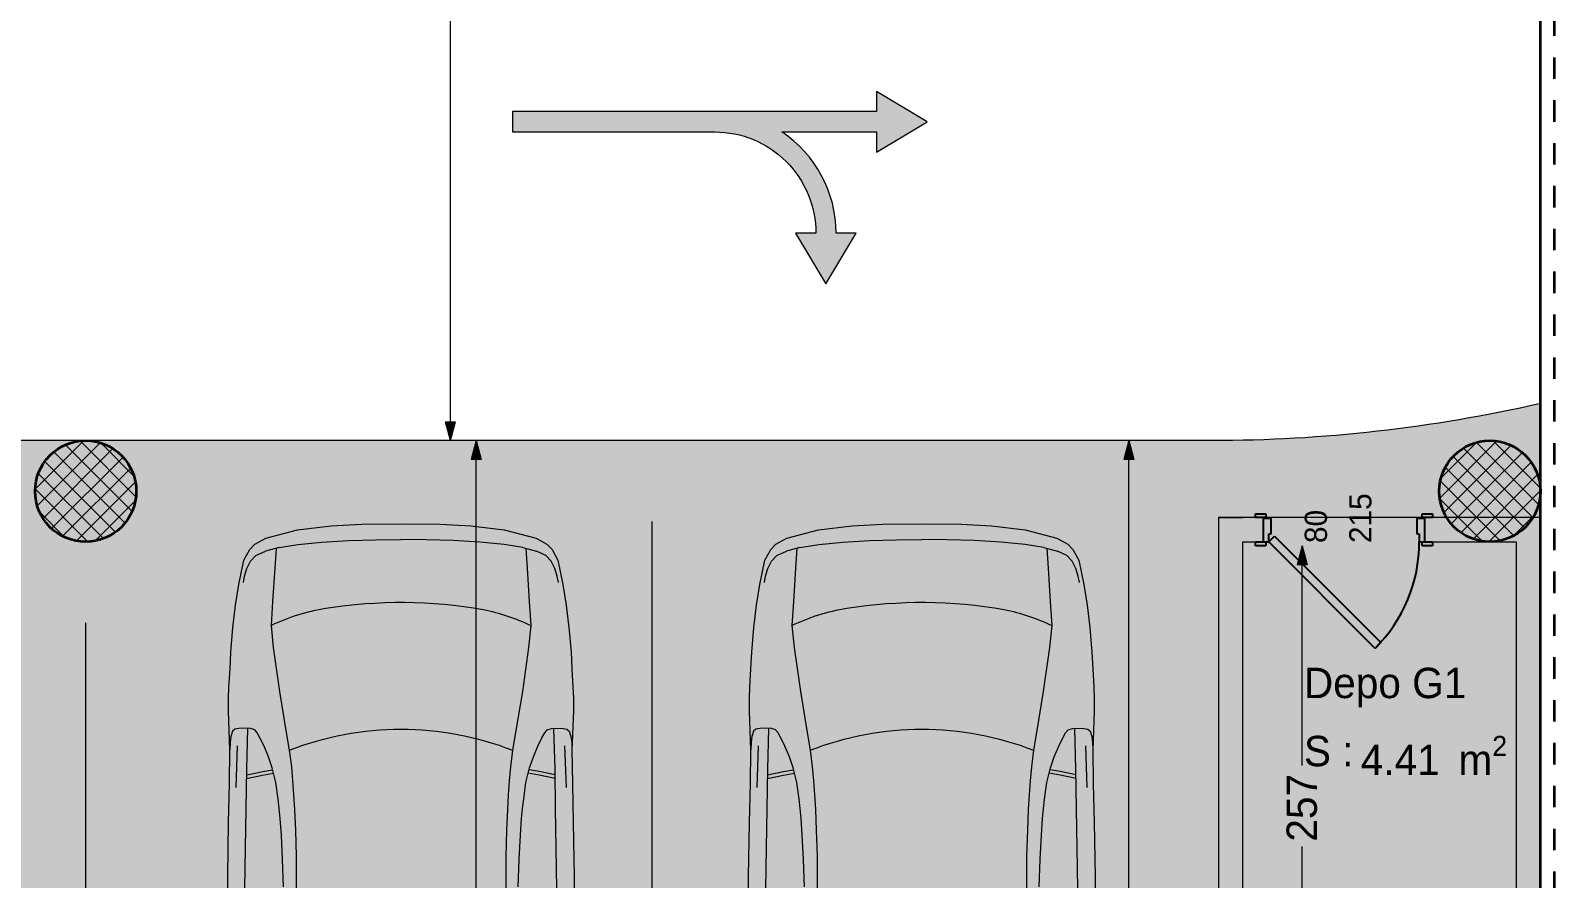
# Model space of a CAD drawing. Header units: millimetres. Extents: x 635850 to 824661, y -5878409 to -5774454.
# Drawn here: x 778192 to 785725, y -5816438 to -5812249 of the extents above; entities that cross this region are included whole.
import ezdxf
from ezdxf.enums import TextEntityAlignment as Align

# ---------------------------------------------------------------- set-up
doc = ezdxf.new("R2010")
doc.units = ezdxf.units.MM
doc.header["$MEASUREMENT"] = 0
doc.linetypes.add('Dashed', pattern=[211.666667, 105.833333, -105.833333])
for name, color, linetype, lineweight, true_color in [('2D Drafting - General_Pen_No__241', 7, 'Continuous', 13, 0xe8e8e8), ('A - Ndertesa 4 - Veturat_Pen_No__102', 7, 'Continuous', 13, 0xcccccc), ('A - Ndertesa 6 - Zonat Bodrum_Pen_No__94', 7, 'Continuous', 13, 0xe4ad2c), ('A - Ndertesa 7 - Komunikimi Vertikal_Pen_No__102', 7, 'Continuous', 13, 0xcccccc), ('A - Ndertesa 7 - Muret_Pen_No__102', 7, 'Continuous', 13, 0xcccccc), ('A - Ndertesa 7 - Ndertesa 4 - Dimensionimi Bazik_Pen_No__102', 7, 'Continuous', 13, 0xcccccc), ('A - Ndertesa 7 - Ndertesa 4 - Dimensionimi Bazik_Pen_No__82', 7, 'Continuous', 20, 0xaaaaaa), ('A - Ndertesa 7 - Veturat_Pen_No__102', 7, 'Continuous', 13, 0xcccccc), ('A - Situacioni_Pen_No__82', 7, 'Continuous', 20, 0xaaaaaa), ('ARCHICAD Door Markers_Pen_No__112', 7, 'Continuous', 13, 0xd5aaaa), ('Drawing & Figure_Pen_No__82', 7, 'Continuous', 20, 0xaaaaaa)]:
    doc.layers.add(name, color=color, linetype=linetype, lineweight=lineweight, true_color=true_color)
for name, color, linetype, lineweight in [('A - Ndertesa 5 - 2D Drafting - General_Pen_No__6', 5, 'Continuous', 35), ('A - Ndertesa 7  - Pllaka meskatitt_Pen_No__7', 7, 'Continuous', 35), ('A - Ndertesa 7 - Komunikimi Vertikal_Pen_No__1', 7, 'Continuous', 13), ('A - Ndertesa 7 - Muret_Pen_No__101', 252, 'Continuous', 13), ('A - Ndertesa 7 - Shtyllat_Pen_No__101', 252, 'Continuous', 13), ('A - Ndertesa 7 - Shtyllat_Pen_No__22', 8, 'Continuous', 35), ('ARCHICAD Doors_Pen_No__101', 252, 'Continuous', 13), ('ARCHICAD Doors_Pen_No__42', 8, 'Continuous', 25), ('ARCHICAD Zone Stamps_Pen_No__101', 252, 'Continuous', 13)]:
    doc.layers.add(name, color=color, linetype=linetype, lineweight=lineweight)
for name, color, linetype in [('A - Ndertesa 6 - Zonat Bodrum', 7, 'Continuous'), ('A - Ndertesa 7  - Pllaka meskatitt', 7, 'Continuous'), ('A - Ndertesa 7 - Muret', 7, 'Continuous'), ('A - Ndertesa 7 - Ndertesa 4 - Dimensionimi Bazik', 7, 'Continuous'), ('A - Ndertesa 7 - Shtyllat', 7, 'Continuous'), ('ARCHICAD Door Markers', 7, 'Continuous'), ('ARCHICAD Doors', 7, 'Continuous')]:
    doc.layers.add(name, color=color, linetype=linetype)
doc.styles.add('GENERATED_STYLE_1', font='GOTHIC.TTF')
doc.dimstyles.new('GENERATED_STYLE__1', dxfattribs={"dimtxt": 150, "dimasz": 91.78744, "dimexe": 0.18, "dimexo": 0.0625, "dimgap": 0, "dimtad": 0, "dimdec": 0, "dimlfac": 0.1, "dimzin": 0, "dimdsep": 46, "dimtxsty": 'GENERATED_STYLE_1', "dimblk": 'ARROWHEAD_5', "dimblk1": 'ARROWHEAD_5', "dimblk2": 'ARROWHEAD_5', "dimcen": 0.09, "dimse1": 1, "dimse2": 1, "dimclrd": 256, "dimclre": 256, "dimclrt": 256, "dimadec": 0, "dimazin": 0, "dimtfac": 1, "dimtdec": 4, "dimtmove": 0, "dimatfit": 3, "dimfxl": 0, "dimtolj": 1, "dimtzin": 0, "dimarcsym": 0})
doc.dimstyles.new('GENERATED_STYLE__2', dxfattribs={"dimtxt": 150, "dimasz": 91.78744, "dimexe": 0.18, "dimexo": 0.0625, "dimgap": 0, "dimtad": 0, "dimtih": 1, "dimtoh": 1, "dimdec": 0, "dimlfac": 0.1, "dimzin": 0, "dimdsep": 46, "dimtxsty": 'GENERATED_STYLE_1', "dimblk": 'ARROWHEAD_5', "dimblk1": 'ARROWHEAD_5', "dimblk2": 'ARROWHEAD_5', "dimcen": 0.09, "dimse1": 1, "dimse2": 1, "dimclrd": 256, "dimclre": 256, "dimclrt": 256, "dimadec": 0, "dimazin": 0, "dimtfac": 1, "dimtdec": 4, "dimtmove": 0, "dimatfit": 3, "dimfxl": 0, "dimtolj": 1, "dimtzin": 0, "dimarcsym": 0})
pattern_1 = [(45, (664183.82, -5827429.525), (-45.96194, 45.96194), []), (135, (664183.82, -5827429.525), (45.96194, 45.96194), [])]

# ---------------------------------------------------------------- blocks, each defined once
blk = doc.blocks.new('Depo G1__25', base_point=(784998.5, -5815643.7))
at = {"layer": 'A - Ndertesa 6 - Zonat Bodrum_Pen_No__94', "linetype": 'Continuous', "lineweight": 0, "true_color": 0xffffff}
blk.add_hatch(color=7, dxfattribs=at).paths.add_polyline_path([(785655, -5814654.6), (784064.4, -5814654.6), (784064.4, -5817425.2), (785655, -5817425.2)])
at = {"layer": 'ARCHICAD Zone Stamps_Pen_No__101', "color": 252, "lineweight": 13, "insert": (784767.1, -5815733.1), "char_height": 150, "attachment_point": 1, "style": 'GENERATED_STYLE_1'}
blk.add_mtext('\\A1;{\\pql;\\pt0,5050;\\fCentury Gothic|b0|i0|c0|p34;4.41\\fCentury Gothic|b0|i0|c0|p34;\\A1{\\H.66x;\\S^  ;}\\fCentury Gothic|b0|i0|c0|p34; m\\fCentury Gothic|b0|i0|c0|p34;\\A1{\\H.66x;\\S2^  ;}}', dxfattribs=at)
at = {"layer": 'ARCHICAD Zone Stamps_Pen_No__101', "color": 252, "lineweight": 13, "style": 'GENERATED_STYLE_1'}
for tag, p in [('DUMMY_849', (785510.8, -5815340.9)), ('ROOM_NAME', (784486.2, -5815396.7)), ('calculatedAreaCode', (784486.2, -5815733.1))]:
    blk.add_attdef(tag, text='', height=150, dxfattribs=at).set_placement(p, align=Align.TOP_LEFT)
blk = doc.blocks.new('Slab_4', base_point=(764617.5, -5778938.9))
at = {"layer": 'A - Ndertesa 7  - Pllaka meskatitt_Pen_No__7', "color": 7, "linetype": 'Continuous', "lineweight": 35, "flags": 128}
blk.add_lwpolyline([(764617.5, -5778938.9), (750355, -5780623.3), (750355, -5821675.8), (764660.1, -5821033.7), (785655, -5820354.8), (785655, -5777754.2), (764617.5, -5778938.7)], close=True, dxfattribs=at)
blk = doc.blocks.new('Wall_234', base_point=(784064.4, -5820306.2))
at = {"layer": 'A - Ndertesa 7 - Muret_Pen_No__102', "linetype": 'Continuous', "lineweight": 0, "true_color": 0xcccccc}
for points in [[(784064.4, -5814654.6), (784184.4, -5814774.6), (784184.4, -5814654.6)], [(784064.4, -5814774.6), (784184.4, -5814774.6), (784064.4, -5814654.6)], [(784064.4, -5814774.6), (784064.4, -5817585.4), (784184.4, -5817585.4), (784184.4, -5814774.6)]]:
    blk.add_hatch(color=254, dxfattribs=at).paths.add_polyline_path(points)
at = {"layer": 'A - Ndertesa 7 - Muret_Pen_No__101', "color": 252, "linetype": 'Continuous', "lineweight": 13, "flags": 128}
for points in [[(784064.4, -5814654.6), (784184.4, -5814654.6)], [(784064.4, -5814654.6), (784064.4, -5817585.4)], [(784184.4, -5817365.2), (784184.4, -5814774.6)]]:
    blk.add_lwpolyline(points, dxfattribs=at)
blk = doc.blocks.new('Door 25_4')
at = {"layer": 'ARCHICAD Doors_Pen_No__101', "color": 252, "linetype": 'Continuous', "lineweight": 13}
for p, q in [((-400, 0), (-437, 0)), ((-400, 0), (-437, 0)), ((-400, 0), (-400, -115)), ((-400, 0), (-400, -115)), ((400, 0), (400, -115)), ((400, 0), (400, -115)), ((400, 0), (437, 0)), ((400, 0), (437, 0)), ((-400, -120), (-437, -120)), ((-400, -120), (-437, -120)), ((-400, -115), (-400, -120)), ((-400, -115), (-400, -120)), ((400, -115), (400, -120)), ((400, -115), (400, -120)), ((400, -120), (437, -120)), ((400, -120), (437, -120))]:
    blk.add_line(p, q, dxfattribs=at)
at = {"layer": 'ARCHICAD Doors_Pen_No__42', "color": 8, "linetype": 'Continuous', "lineweight": 25}
for p, q in [((-182.4, 497.8), (-154.1, 526.1)), ((343.7, -28.3), (-182.4, 497.8)), ((-154.1, 526.1), (372, 0)), ((-437, 0), (-437, 19)), ((-437, 19), (-387, 19)), ((-387, 0), (-437, 0)), ((-372, 0), (-400, 0)), ((-400, 0), (-400, -115)), ((-387, 19), (-387, 0)), ((-372, -40), (-372, 0)), ((372, 0), (343.7, -28.3)), ((400, 0), (372, 0)), ((372, 0), (372, -40)), ((387, 19), (437, 19)), ((387, 0), (387, 19)), ((437, 0), (387, 0)), ((400, -115), (400, 0)), ((437, 19), (437, 0)), ((-360, -40), (-372, -40)), ((-360, -115), (-360, -40)), ((372, -40), (360, -40)), ((360, -40), (360, -115)), ((-437, -139), (-437, -120)), ((-437, -120), (-387, -120)), ((-387, -139), (-437, -139)), ((-400, -120), (-400, -115)), ((-400, -115), (-375, -115)), ((-400, -115), (-360, -115)), ((-375, -120), (-400, -120)), ((-387, -120), (-387, -139)), ((-375, -115), (-375, -120)), ((360, -115), (400, -115)), ((375, -120), (375, -115)), ((375, -115), (400, -115)), ((400, -120), (375, -120)), ((387, -120), (437, -120)), ((387, -139), (387, -120)), ((437, -139), (387, -139)), ((400, -115), (400, -120)), ((437, -120), (437, -139))]:
    blk.add_line(p, q, dxfattribs=at)
blk.add_arc((372, 0), 744, 135, 180, dxfattribs=at)
blk = doc.blocks.new('D Marker 25_13')
at = {"layer": 'ARCHICAD Door Markers_Pen_No__112', "color": 9, "lineweight": 13, "true_color": 0xd5aaaa, "char_height": 110, "attachment_point": 7, "rotation": 90, "style": 'GENERATED_STYLE_1'}
for s, insert in [('\\A1;{\\pql;\\pt0;\\fCentury Gothic|b0|i0|c0|p34;215\\fCentury Gothic|b0|i0|c0|p34;\\A1{\\H.66x;\\S^  ;}\\fCentury Gothic|b0|i0|c0|p34;\\fCentury Gothic|b0|i0|c0|p34;}', (167.8, -125.9)), ('\\A1;{\\pql;\\pt0;\\fCentury Gothic|b0|i0|c0|p34;80\\fCentury Gothic|b0|i0|c0|p34;\\A1{\\H.66x;\\S^  ;}\\fCentury Gothic|b0|i0|c0|p34;\\fCentury Gothic|b0|i0|c0|p34;}', (-52.2, -125.9))]:
    blk.add_mtext(s, dxfattribs=dict(at, insert=insert))
blk = doc.blocks.new('Wall_235', base_point=(784064.4, -5814654.6))
at = {"layer": 'A - Ndertesa 7 - Muret_Pen_No__102', "linetype": 'Continuous', "lineweight": 0, "true_color": 0xcccccc}
for points in [[(784184.4, -5814654.6), (784184.4, -5814774.6), (784284.4, -5814774.6), (784284.4, -5814654.6)], [(785084.4, -5814774.6), (785405, -5814774.6), (785356.2, -5814769.8), (785309.3, -5814755.6), (785266.1, -5814732.5), (785228.2, -5814701.4), (785197.1, -5814663.5), (785192.4, -5814654.6), (785084.4, -5814654.6)], [(785535, -5814774.6), (785655, -5814774.6), (785655, -5814654.6)], [(785535, -5814774.6), (785655, -5814654.6), (785617.6, -5814654.6), (785612.8, -5814663.5), (785581.8, -5814701.4), (785543.9, -5814732.5), (785535, -5814737.3)], [(785405, -5814774.6), (785535, -5814774.6), (785535, -5814737.3), (785500.6, -5814755.6), (785453.7, -5814769.8)]]:
    blk.add_hatch(color=254, dxfattribs=at).paths.add_polyline_path(points)
at = {"layer": 'A - Ndertesa 7 - Muret_Pen_No__101', "color": 252, "linetype": 'Continuous', "lineweight": 13}
for p, q in [((784284.4, -5814654.6), (784247.4, -5814654.6)), ((784284.4, -5814659.6), (784284.4, -5814654.6)), ((784284.4, -5814774.6), (784284.4, -5814659.6)), ((785084.4, -5814654.6), (785121.4, -5814654.6)), ((785084.4, -5814659.6), (785084.4, -5814654.6)), ((785084.4, -5814774.6), (785084.4, -5814659.6)), ((784284.4, -5814774.6), (784247.4, -5814774.6)), ((785084.4, -5814774.6), (785121.4, -5814774.6))]:
    blk.add_line(p, q, dxfattribs=at)
at = {"layer": 'A - Ndertesa 7 - Muret_Pen_No__101', "color": 252, "linetype": 'Continuous', "lineweight": 13, "flags": 128}
for points in [[(784284.4, -5814654.6), (784184.4, -5814654.6)], [(785192.4, -5814654.6), (785084.4, -5814654.6)], [(785655, -5814654.6), (785617.6, -5814654.6)], [(785655, -5814654.6), (785655, -5814774.6)], [(784184.4, -5814774.6), (784284.4, -5814774.6)], [(785084.4, -5814774.6), (785535, -5814774.6)]]:
    blk.add_lwpolyline(points, dxfattribs=at)
at = {"layer": 'ARCHICAD Door Markers', "color": 161, "lineweight": 25, "true_color": 0x40a5ff}
blk.add_blockref('D Marker 25_13', (784684.4, -5814654.6), dxfattribs=at)
at = {"layer": 'ARCHICAD Doors', "color": 7, "linetype": 'Continuous', "lineweight": 13, "zscale": 1000, "rotation": 180}
blk.add_blockref('Door 25_4', (784684.4, -5814774.6), dxfattribs=at)
blk = doc.blocks.new('Wall_274', base_point=(785655, -5814654.6))
at = {"layer": 'A - Ndertesa 7 - Muret_Pen_No__102', "linetype": 'Continuous', "lineweight": 0, "true_color": 0xcccccc}
blk.add_hatch(color=254, dxfattribs=at).paths.add_polyline_path([(785655, -5820004.7), (785655, -5814774.6), (785535, -5814774.6), (785535, -5820008.5)])
at = {"layer": 'A - Ndertesa 7 - Muret_Pen_No__101', "color": 252, "linetype": 'Continuous', "lineweight": 13, "flags": 128}
for points in [[(785535, -5814774.6), (785535, -5817365.2)], [(785655, -5820004.7), (785655, -5814774.6)]]:
    blk.add_lwpolyline(points, dxfattribs=at)
blk = doc.blocks.new('Column_273', base_point=(778464.4, -5814524.6))
at = {"layer": 'A - Ndertesa 7 - Shtyllat_Pen_No__101', "linetype": 'Continuous', "lineweight": 13}
h = blk.add_hatch(dxfattribs=at)
h.set_pattern_fill('Concrete_Block', color=252, style=0, pattern_type=2)
h.set_pattern_definition(pattern_1)
h.paths.add_polyline_path([(778214.4, -5814524.6, 0.414214), (778464.4, -5814774.6, 0.414214), (778714.4, -5814524.6, 0.414214), (778464.4, -5814274.6, 0.414214)])
at = {"layer": 'A - Ndertesa 7 - Shtyllat_Pen_No__22', "color": 8, "linetype": 'Continuous', "lineweight": 35, "flags": 128}
blk.add_lwpolyline([(778214.4, -5814524.6, -0.414214), (778464.4, -5814274.6, -0.414214), (778714.4, -5814524.6, -0.414214), (778464.4, -5814774.6, -0.414214)], format="xyb", close=True, dxfattribs=at)
blk = doc.blocks.new('Column_274', base_point=(785405, -5814524.6))
at = {"layer": 'A - Ndertesa 7 - Shtyllat_Pen_No__101', "linetype": 'Continuous', "lineweight": 13}
h = blk.add_hatch(dxfattribs=at)
h.set_pattern_fill('Concrete_Block', color=252, style=0, pattern_type=2)
h.set_pattern_definition(pattern_1)
h.paths.add_polyline_path([(785155, -5814524.6, 0.414214), (785405, -5814774.6, 0.414214), (785655, -5814524.6, 0.414214), (785405, -5814274.6, 0.414214)])
at = {"layer": 'A - Ndertesa 7 - Shtyllat_Pen_No__22', "color": 8, "linetype": 'Continuous', "lineweight": 35, "flags": 128}
blk.add_lwpolyline([(785155, -5814524.6, -0.414214), (785405, -5814274.6, -0.414214), (785655, -5814524.6, -0.414214), (785405, -5814774.6, -0.414214)], format="xyb", close=True, dxfattribs=at)
blk = doc.blocks.new('Car 05 25_3')
at = {"layer": 'A - Ndertesa 4 - Veturat_Pen_No__102', "color": 254, "linetype": 'Continuous', "lineweight": 13, "true_color": 0xcccccc}
for p, q in [((129, 820.5), (138.9, 832.4)), ((138.9, 832.4), (165.2, 840.3)), ((165.2, 840.3), (194.7, 844.3)), ((194.7, 844.3), (230.8, 845.5)), ((-664.9, 761), (-701.1, 743.3)), ((-626.6, 772.5), (-664.9, 761)), ((-594.9, 778.5), (-626.6, 772.5)), ((124.6, 791.4), (129, 820.5)), ((125.7, 743.9), (124.6, 791.4)), ((327.4, 761.9), (125.4, 756.5)), ((210.9, 809.2), (418.1, 816.2)), ((522, 764.7), (327.4, 761.9)), ((355.3, 762.3), (339.1, 683.1)), ((373.4, 762.6), (357.2, 683.4)), ((813.6, 769.3), (522, 764.7)), ((1108.6, 774), (813.6, 769.3)), ((-729.4, 716.4), (-750.6, 669.8)), ((-701.1, 743.3), (-729.4, 716.4)), ((132.4, 722.8), (125.7, 743.9)), ((146.7, 710.6), (132.4, 722.8)), ((171.3, 696.6), (146.7, 710.6)), ((212.6, 676.5), (171.3, 696.6)), ((339.1, 683.1), (329.6, 633.9)), ((357.2, 683.4), (346.8, 629.5)), ((-768.3, 602.3), (-750.6, 669.8)), ((-764.3, 617.3), (-665.7, 624)), ((-665.7, 624), (-500.9, 634.2)), ((-500.9, 634.2), (-383, 642)), ((-383, 642), (-274.2, 631.3)), ((-274.2, 631.3), (-56.4, 600.5)), ((266.3, 654.6), (212.6, 676.5)), ((319.5, 636.4), (266.3, 654.6)), ((392.7, 617.8), (319.5, 636.4)), ((474.8, 607.1), (392.7, 617.8)), ((521.3, 601.6), (474.8, 607.1)), ((-768.3, 602.3), (-782.8, 510)), ((-56.4, 600.5), (145.9, 566.6)), ((145.9, 566.6), (233.3, 552.3)), ((233.3, 552.3), (315.3, 541.4)), ((315.3, 541.4), (384.3, 535.1)), ((384.3, 535.1), (454.2, 530.4)), ((454.2, 530.4), (526.2, 526.3)), ((570, 596.8), (521.3, 601.6)), ((652.6, 591), (570, 596.8)), ((772.8, 585), (652.6, 591)), ((907.3, 580.3), (772.8, 585)), ((-782.8, 510), (-794.5, 390.6)), ((526.2, 526.3), (627.7, 521.8)), ((627.7, 521.8), (756.8, 518.1)), ((756.8, 518.1), (1322.6, 518.1)), ((-794.5, 390.6), (-802.4, 258.7)), ((-802.4, 258.7), (-806.8, 124.9)), ((-806.8, 124.9), (-808, 0)), ((-806.8, -124.9), (-808, 0)), ((-802.4, -258.7), (-806.8, -124.9)), ((-794.5, -390.6), (-802.4, -258.7)), ((-782.8, -510), (-794.5, -390.6)), ((-768.3, -602.3), (-782.8, -510)), ((454.2, -530.4), (526.2, -526.3)), ((526.2, -526.3), (627.7, -521.8)), ((627.7, -521.8), (756.8, -518.1)), ((756.8, -518.1), (1322.6, -518.1)), ((-768.3, -602.3), (-750.6, -669.8)), ((-274.2, -631.3), (-56.4, -600.5)), ((-56.4, -600.5), (145.9, -566.6)), ((145.9, -566.6), (233.3, -552.3)), ((233.3, -552.3), (315.3, -541.4)), ((315.3, -541.4), (384.3, -535.1)), ((384.3, -535.1), (454.2, -530.4)), ((521.3, -601.6), (474.8, -607.1)), ((570, -596.8), (521.3, -601.6)), ((652.6, -591), (570, -596.8)), ((772.8, -585), (652.6, -591)), ((907.3, -580.3), (772.8, -585)), ((-764.3, -617.3), (-665.7, -624)), ((-729.4, -716.4), (-750.6, -669.8)), ((-665.7, -624), (-500.9, -634.2)), ((-500.9, -634.2), (-383, -642)), ((-383, -642), (-274.2, -631.3)), ((212.6, -676.5), (171.3, -696.6)), ((266.3, -654.6), (212.6, -676.5)), ((319.5, -636.4), (266.3, -654.6)), ((392.7, -617.8), (319.5, -636.4)), ((339.1, -683.1), (329.6, -633.9)), ((357.2, -683.4), (346.8, -629.5)), ((474.8, -607.1), (392.7, -617.8)), ((-701.1, -743.3), (-729.4, -716.4)), ((-664.9, -761), (-701.1, -743.3)), ((125.7, -743.9), (124.6, -791.4)), ((132.4, -722.8), (125.7, -743.9)), ((146.7, -710.6), (132.4, -722.8)), ((171.3, -696.6), (146.7, -710.6)), ((355.3, -762.3), (339.1, -683.1)), ((373.4, -762.6), (357.2, -683.4)), ((-626.6, -772.5), (-664.9, -761)), ((-594.9, -778.5), (-626.6, -772.5)), ((124.6, -791.4), (129, -820.5)), ((327.4, -761.9), (125.4, -756.5)), ((129, -820.5), (138.9, -832.4)), ((210.9, -809.2), (418.1, -816.2)), ((522, -764.7), (327.4, -761.9)), ((813.6, -769.3), (522, -764.7)), ((1108.6, -774), (813.6, -769.3)), ((138.9, -832.4), (165.2, -840.3)), ((165.2, -840.3), (194.7, -844.3)), ((194.7, -844.3), (230.8, -845.5))]:
    blk.add_line(p, q, dxfattribs=at)
at = {"layer": 'A - Ndertesa 4 - Veturat_Pen_No__102', "color": 254, "linetype": 'Continuous', "lineweight": 13, "true_color": 0xcccccc, "flags": 128}
blk.add_lwpolyline([(1129.9, 858.5), (856.5, 856.2), (590.7, 851.7), (400, 847.6), (230.8, 845.5), (40.3, 852.3), (-24, 852.3), (-78.4, 850.6), (-168.2, 844.6), (-251.8, 841), (-372.3, 830.2), (-483.1, 817.3), (-585.2, 801), (-706.3, 775.8), (-757.7, 747), (-784.8, 721.8), (-815, 667.8), (-855.1, 511), (-874.7, 345), (-882.9, 194.7), (-885.4, 0), (-882.9, -194.7), (-874.7, -345), (-855.1, -511), (-815, -667.8), (-784.8, -721.8), (-757.7, -747), (-706.3, -775.8), (-585.2, -801), (-483.1, -817.3), (-372.3, -830.2), (-251.8, -841), (-168.2, -844.6), (-78.4, -850.6), (-24, -852.3), (40.3, -852.3), (230.8, -845.5), (400, -847.6), (590.7, -851.7), (856.5, -856.2), (1129.9, -858.5)], dxfattribs=at)
at = {"layer": 'A - Ndertesa 4 - Veturat_Pen_No__102', "color": 254, "linetype": 'Continuous', "lineweight": 13, "true_color": 0xcccccc}
for centre, radius, start, end in [((492.9, 217.7), 973.2, 154.15445, 170.91173), ((1649.8, 0), 1520.4, 158.69921, 201.30079), ((1856.4, -1.7), 2354, 170.8804, 189.92229), ((492.9, -217.7), 973.2, 191.23053, 205.84555)]:
    blk.add_arc(centre, radius, start, end, dxfattribs=at)
blk = doc.blocks.new('*D1728', base_point=(664183.8, -5827429.5))
at = {"layer": 'A - Ndertesa 7 - Ndertesa 4 - Dimensionimi Bazik_Pen_No__102', "linetype": 'Continuous', "lineweight": 13, "true_color": 0xcccccc}
for points in [[(780394.4, -5814274.6), (780369.4, -5814367.9), (780419.4, -5814367.9)], [(780394.4, -5820174.8), (780419.4, -5820081.5), (780369.4, -5820081.5)]]:
    blk.add_hatch(color=254, dxfattribs=at).paths.add_polyline_path(points)
at = {"layer": 'A - Ndertesa 7 - Ndertesa 4 - Dimensionimi Bazik_Pen_No__102', "color": 254, "linetype": 'Continuous', "lineweight": 13, "true_color": 0xcccccc}
for p, q in [((780394.4, -5814274.6), (780369.4, -5814367.9)), ((780394.4, -5814274.6), (780419.4, -5814367.9)), ((780419.4, -5814367.9), (780369.4, -5814367.9)), ((780394.4, -5817024.9), (780394.4, -5814367.9)), ((780394.4, -5820081.5), (780394.4, -5817424.5)), ((780369.4, -5820081.5), (780419.4, -5820081.5)), ((780394.4, -5820174.8), (780369.4, -5820081.5)), ((780394.4, -5820174.8), (780419.4, -5820081.5))]:
    blk.add_line(p, q, dxfattribs=at)
at = {"layer": 'A - Ndertesa 7 - Ndertesa 4 - Dimensionimi Bazik_Pen_No__82', "color": 253, "lineweight": 20, "true_color": 0xaaaaaa, "insert": (780469.4, -5817400.5), "char_height": 150, "attachment_point": 7, "rotation": 90, "style": 'GENERATED_STYLE_1'}
blk.add_mtext('\\A1;{\\pql;\\fCentury Gothic|b0|i0|c0|p34;590}', dxfattribs=at)
blk = doc.blocks.new('ARROWHEAD_5')
at = {"linetype": 'Continuous', "lineweight": 0}
blk.add_hatch(color=0, dxfattribs=at).paths.add_polyline_path([(-1, 0.2679), (0, 0), (-1, -0.2679)])
at = {"color": 0, "linetype": 'Continuous', "lineweight": 0}
blk.add_line((0, 0), (-1, 0), dxfattribs=at)
blk = doc.blocks.new('*D1729', base_point=(664183.8, -5827429.5))
at = {"layer": 'A - Ndertesa 7 - Ndertesa 4 - Dimensionimi Bazik_Pen_No__102', "linetype": 'Continuous', "lineweight": 13, "true_color": 0xcccccc}
for points in [[(783620.5, -5814274.6), (783595.5, -5814367.9), (783645.5, -5814367.9)], [(783620.5, -5820056.1), (783645.5, -5819962.8), (783595.5, -5819962.8)]]:
    blk.add_hatch(color=254, dxfattribs=at).paths.add_polyline_path(points)
at = {"layer": 'A - Ndertesa 7 - Ndertesa 4 - Dimensionimi Bazik_Pen_No__102', "color": 254, "linetype": 'Continuous', "lineweight": 13, "true_color": 0xcccccc}
for p, q in [((783620.5, -5814274.6), (783595.5, -5814367.9)), ((783620.5, -5814274.6), (783645.5, -5814367.9)), ((783645.5, -5814367.9), (783595.5, -5814367.9)), ((783620.5, -5816965.6), (783620.5, -5814367.9)), ((783620.5, -5819962.8), (783620.5, -5817365.2)), ((783595.5, -5819962.8), (783645.5, -5819962.8)), ((783620.5, -5820056.1), (783595.5, -5819962.8)), ((783620.5, -5820056.1), (783645.5, -5819962.8))]:
    blk.add_line(p, q, dxfattribs=at)
at = {"layer": 'A - Ndertesa 7 - Ndertesa 4 - Dimensionimi Bazik_Pen_No__82', "color": 253, "lineweight": 20, "true_color": 0xaaaaaa, "insert": (783695.5, -5817341.1), "char_height": 150, "attachment_point": 7, "rotation": 90, "style": 'GENERATED_STYLE_1'}
blk.add_mtext('\\A1;{\\pql;\\fCentury Gothic|b0|i0|c0|p34;578}', dxfattribs=at)
blk = doc.blocks.new('*D1744', base_point=(664183.8, -5827429.5))
at = {"layer": 'A - Ndertesa 7 - Ndertesa 4 - Dimensionimi Bazik_Pen_No__102', "linetype": 'Continuous', "lineweight": 13, "true_color": 0xcccccc}
for points in [[(784477.5, -5814794.6), (784452.5, -5814887.9), (784502.5, -5814887.9)], [(784477.5, -5817365.2), (784502.5, -5817271.8), (784452.5, -5817271.8)]]:
    blk.add_hatch(color=254, dxfattribs=at).paths.add_polyline_path(points)
at = {"layer": 'A - Ndertesa 7 - Ndertesa 4 - Dimensionimi Bazik_Pen_No__102', "color": 254, "linetype": 'Continuous', "lineweight": 13, "true_color": 0xcccccc}
for p, q in [((784477.5, -5814794.6), (784452.5, -5814887.9)), ((784477.5, -5814794.6), (784502.5, -5814887.9)), ((784502.5, -5814887.9), (784452.5, -5814887.9)), ((784477.5, -5815880.1), (784477.5, -5814887.9)), ((784477.5, -5817271.8), (784477.5, -5816279.7)), ((784452.5, -5817271.8), (784502.5, -5817271.8)), ((784477.5, -5817365.2), (784452.5, -5817271.8)), ((784477.5, -5817365.2), (784502.5, -5817271.8))]:
    blk.add_line(p, q, dxfattribs=at)
at = {"layer": 'A - Ndertesa 7 - Ndertesa 4 - Dimensionimi Bazik_Pen_No__82', "color": 253, "lineweight": 20, "true_color": 0xaaaaaa, "insert": (784552.5, -5816255.7), "char_height": 150, "attachment_point": 7, "rotation": 90, "style": 'GENERATED_STYLE_1'}
blk.add_mtext('\\A1;{\\pql;\\fCentury Gothic|b0|i0|c0|p34;257}', dxfattribs=at)
blk = doc.blocks.new('*D1759', base_point=(664183.8, -5827429.5))
at = {"layer": 'A - Ndertesa 7 - Ndertesa 4 - Dimensionimi Bazik_Pen_No__102', "linetype": 'Continuous', "lineweight": 13, "true_color": 0xcccccc}
for points in [[(780267.3, -5809274.6), (780242.3, -5809367.9), (780292.3, -5809367.9)], [(780267.3, -5814274.6), (780292.3, -5814181.3), (780242.3, -5814181.3)]]:
    blk.add_hatch(color=254, dxfattribs=at).paths.add_polyline_path(points)
at = {"layer": 'A - Ndertesa 7 - Ndertesa 4 - Dimensionimi Bazik_Pen_No__102', "color": 254, "linetype": 'Continuous', "lineweight": 13, "true_color": 0xcccccc}
for p, q in [((780267.3, -5809274.6), (780242.3, -5809367.9)), ((780267.3, -5809274.6), (780292.3, -5809367.9)), ((780292.3, -5809367.9), (780242.3, -5809367.9)), ((780267.3, -5811574.8), (780267.3, -5809367.9)), ((780267.3, -5814181.3), (780267.3, -5811974.4)), ((780242.3, -5814181.3), (780292.3, -5814181.3)), ((780267.3, -5814274.6), (780242.3, -5814181.3)), ((780267.3, -5814274.6), (780292.3, -5814181.3))]:
    blk.add_line(p, q, dxfattribs=at)
at = {"layer": 'A - Ndertesa 7 - Ndertesa 4 - Dimensionimi Bazik_Pen_No__82', "color": 253, "lineweight": 20, "true_color": 0xaaaaaa, "insert": (780342.3, -5811950.4), "char_height": 150, "attachment_point": 7, "rotation": 90, "style": 'GENERATED_STYLE_1'}
blk.add_mtext('\\A1;{\\pql;\\fCentury Gothic|b0|i0|c0|p34;500}', dxfattribs=at)
blk = doc.blocks.new('*D1760', base_point=(664183.8, -5827429.5))
at = {"layer": 'A - Ndertesa 7 - Ndertesa 4 - Dimensionimi Bazik_Pen_No__102', "linetype": 'Continuous', "lineweight": 13, "true_color": 0xcccccc}
for points in [[(750364.4, -5810904.6), (750457.7, -5810929.6), (750457.7, -5810879.6)], [(785655, -5810904.6), (785561.7, -5810879.6), (785561.7, -5810929.6)]]:
    blk.add_hatch(color=254, dxfattribs=at).paths.add_polyline_path(points)
at = {"layer": 'A - Ndertesa 7 - Ndertesa 4 - Dimensionimi Bazik_Pen_No__102', "color": 254, "linetype": 'Continuous', "lineweight": 13, "true_color": 0xcccccc}
for p, q in [((750364.4, -5810904.6), (750457.7, -5810879.6)), ((750364.4, -5810904.6), (750457.7, -5810929.6)), ((750457.7, -5810879.6), (750457.7, -5810929.6)), ((750457.7, -5810904.6), (767723.1, -5810904.6)), ((768296.3, -5810904.6), (785561.7, -5810904.6)), ((785561.7, -5810929.6), (785561.7, -5810879.6)), ((785655, -5810904.6), (785561.7, -5810879.6)), ((785655, -5810904.6), (785561.7, -5810929.6))]:
    blk.add_line(p, q, dxfattribs=at)
at = {"layer": 'A - Ndertesa 7 - Ndertesa 4 - Dimensionimi Bazik_Pen_No__82', "color": 253, "lineweight": 20, "true_color": 0xaaaaaa, "insert": (767747.1, -5810979.6), "char_height": 150, "attachment_point": 7, "style": 'GENERATED_STYLE_1'}
blk.add_mtext('\\A1;{\\pql;\\fCentury Gothic|b0|i0|c0|p34;3,529}', dxfattribs=at)

msp = doc.modelspace()

# ---------------------------------------------------------------- hatches: boundary and pattern name
at = {"layer": '2D Drafting - General_Pen_No__241', "linetype": 'Continuous', "lineweight": 0, "true_color": 0xf9f9f9}
msp.add_hatch(color=7, dxfattribs=at).paths.add_polyline_path([(750355, -5814274.6), (750355, -5821575.7), (764656.8, -5820933.8), (785655, -5820254.8), (785655, -5814091.7, -0.056154), (784031.6, -5814274.6)])
at = {"layer": 'A - Ndertesa 7 - Komunikimi Vertikal_Pen_No__1', "linetype": 'Continuous', "lineweight": 0, "true_color": 0xffffff}
msp.add_hatch(color=7, dxfattribs=at).paths.add_polyline_path([(781573.6, -5812749.6, -0.414214), (782073.6, -5813249.6), (781973.6, -5813249.6), (782123.6, -5813499.6), (782273.6, -5813249.6), (782173.6, -5813249.6, 0.251381), (781905.3, -5812749.6), (782373.6, -5812749.6), (782373.6, -5812849.6), (782623.6, -5812699.6), (782373.6, -5812549.6), (782373.6, -5812649.6), (780573.6, -5812649.6), (780573.6, -5812749.6)])

# ---------------------------------------------------------------- linework, layer by layer
at = {"layer": 'A - Ndertesa 5 - 2D Drafting - General_Pen_No__6', "color": 5, "linetype": 'Dashed', "lineweight": 35}
msp.add_lwpolyline([(785725, -5824975.7), (785725, -5774454.4)], dxfattribs=at)
at = {"layer": 'A - Ndertesa 6 - Zonat Bodrum', "color": 7, "linetype": 'Continuous', "lineweight": 0, "true_color": 0xffffff, "flags": 128}
msp.add_lwpolyline([(785655, -5814654.6), (784064.4, -5814654.6), (784064.4, -5817425.2), (785655, -5817425.2)], close=True, dxfattribs=at)
at = {"layer": 'A - Ndertesa 7 - Komunikimi Vertikal_Pen_No__102', "color": 254, "linetype": 'Continuous', "lineweight": 13, "true_color": 0xcccccc, "flags": 128}
msp.add_lwpolyline([(781573.6, -5812749.6, -0.414214), (782073.6, -5813249.6), (781973.6, -5813249.6), (782123.6, -5813499.6), (782273.6, -5813249.6), (782173.6, -5813249.6, 0.251381), (781905.3, -5812749.6), (782373.6, -5812749.6), (782373.6, -5812849.6), (782623.6, -5812699.6), (782373.6, -5812549.6), (782373.6, -5812649.6), (780573.6, -5812649.6), (780573.6, -5812749.6)], format="xyb", close=True, dxfattribs=at)
at = {"layer": 'A - Situacioni_Pen_No__82', "color": 253, "linetype": 'Continuous', "lineweight": 20, "true_color": 0xaaaaaa, "flags": 128}
for points in [[(781264.4, -5819746.6), (781264.4, -5814674.6)], [(778464.4, -5819837.2), (778464.4, -5815174.6)]]:
    msp.add_lwpolyline(points, dxfattribs=at)
at = {"layer": 'Drawing & Figure_Pen_No__82', "color": 253, "linetype": 'Continuous', "lineweight": 20, "true_color": 0xaaaaaa, "flags": 128}
msp.add_lwpolyline([(785655, -5814091.7, -0.056154), (784031.6, -5814274.6), (750355, -5814274.6)], format="xyb", dxfattribs=at)

# ---------------------------------------------------------------- block references
at = {"layer": 'A - Ndertesa 6 - Zonat Bodrum', "color": 252, "linetype": 'Continuous', "lineweight": 13}
msp.add_blockref('Depo G1__25', (784998.5, -5815643.7), dxfattribs=at).add_auto_attribs({'ROOM_NAME': 'Depo G1', 'calculatedAreaCode': 'S : '})
at = {"layer": 'A - Ndertesa 7  - Pllaka meskatitt', "color": 7, "linetype": 'Continuous', "lineweight": 35}
msp.add_blockref('Slab_4', (764617.5, -5778938.9), dxfattribs=at)
at = {"layer": 'A - Ndertesa 7 - Muret', "color": 252, "lineweight": 13}
for name, p in [('Wall_235', (784064.4, -5814654.6)), ('Wall_234', (784064.4, -5820306.2)), ('Wall_274', (785655, -5814654.6))]:
    msp.add_blockref(name, p, dxfattribs=at)
at = {"layer": 'A - Ndertesa 7 - Shtyllat', "color": 8, "lineweight": 35}
for name, p in [('Column_273', (778464.4, -5814524.6)), ('Column_274', (785405, -5814524.6))]:
    msp.add_blockref(name, p, dxfattribs=at)
at = {"layer": 'A - Ndertesa 7 - Veturat_Pen_No__102', "color": 254, "linetype": 'Continuous', "lineweight": 13, "true_color": 0xcccccc, "xscale": -1, "zscale": 1000, "rotation": 90.00000000000118}
for p in [(780022.6, -5815570.8), (782597.6, -5815570.8)]:
    msp.add_blockref('Car 05 25_3', p, dxfattribs=at)

# ---------------------------------------------------------------- dimensions: what is measured, and where the dimension line sits
at = {"layer": 'A - Ndertesa 7 - Ndertesa 4 - Dimensionimi Bazik', "color": 254, "linetype": 'Continuous', "lineweight": 13, "true_color": 0xcccccc}
for base, p1, p2, picture, middle in [((780267.3, -5809274.6), (781264.4, -5814274.6), (781104.1, -5809274.6), '*D1759', (780267.3, -5811778.9)), ((780394.4, -5814274.6), (780392.9, -5820174.8), (775664.4, -5814274.6), '*D1728', (780394.4, -5817229)), ((783620.5, -5814274.6), (784064.4, -5820056.1), (775664.4, -5814274.6), '*D1729', (783620.5, -5817169.6)), ((784477.5, -5814794.6), (785650.1, -5817365.2), (784859.7, -5814794.6), '*D1744', (784477.5, -5816084.1))]:
    dim = msp.add_linear_dim(base=base, p1=p1, p2=p2, angle=90, dimstyle='GENERATED_STYLE__1', dxfattribs=at)
    dim.commit()
    dim.dimension.update_dxf_attribs({"geometry": picture, "text_midpoint": middle, "dimtype": 160, "text_rotation": 90})
dim = msp.add_linear_dim(base=(785655, -5810904.6), p1=(750364.4, -5814274.6), p2=(785655, -5814091.7), dimstyle='GENERATED_STYLE__2', dxfattribs=at)
dim.commit()
dim.dimension.update_dxf_attribs({"geometry": '*D1760', "text_midpoint": (767999.1, -5810904.6), "dimtype": 160})

doc.saveas('drawing.dxf')
